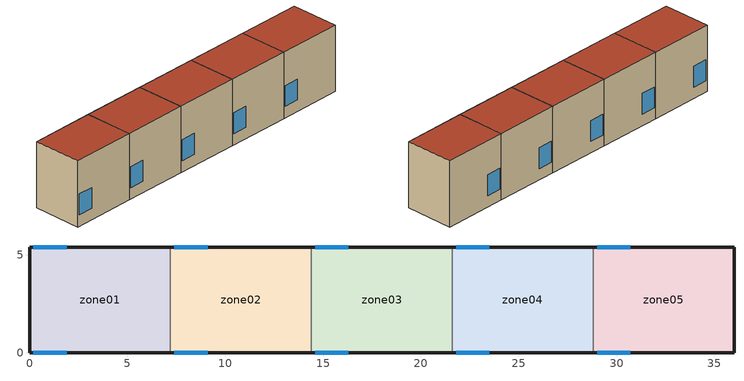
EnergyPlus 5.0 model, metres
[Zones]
zone01
 floor ground (GROUND_FLOOR): 0,0 0,5.4 7.2,5.4 7.2,0 z0
 wall outside (EXT_WALL): 7.2,5.4 0,5.4 0,0 7.2,0 z0:7.3
 wall to zone02 (ADJ_WALL): 7.2,0 7.2,5.4 z0:7.3
 window (EXT_WINDOW1): 0.2,0 1.9,0 / 1.9,5.4 0.2,5.4 z1.25:3.55
 roof outside (EXT_ROOF): 7.2,0 7.2,5.4 0,5.4 0,0 z7.3
zone02
 floor ground (GROUND_FLOOR): 7.2,0 7.2,5.4 14.4,5.4 14.4,0 z0
 wall outside (EXT_WALL): 14.4,5.4 7.2,5.4 / 7.2,0 14.4,0 z0:7.3
 wall to zone03 (ADJ_WALL): 14.4,0 14.4,5.4 z0:7.3
 wall to zone01 (ADJ_WALL): 7.2,5.4 7.2,0 z0:7.3
 window (EXT_WINDOW1): 7.4,0 9.1,0 / 9.1,5.4 7.4,5.4 z1.25:3.55
 roof outside (EXT_ROOF): 14.4,0 14.4,5.4 7.2,5.4 7.2,0 z7.3
zone03
 floor ground (GROUND_FLOOR): 14.4,0 14.4,5.4 21.6,5.4 21.6,0 z0
 wall outside (EXT_WALL): 21.6,5.4 14.4,5.4 / 14.4,0 21.6,0 z0:7.3
 wall to zone04 (ADJ_WALL): 21.6,0 21.6,5.4 z0:7.3
 wall to zone02 (ADJ_WALL): 14.4,5.4 14.4,0 z0:7.3
 window (EXT_WINDOW1): 14.6,0 16.3,0 / 16.3,5.4 14.6,5.4 z1.25:3.55
 roof outside (EXT_ROOF): 21.6,0 21.6,5.4 14.4,5.4 14.4,0 z7.3
zone04
 floor ground (GROUND_FLOOR): 21.6,0 21.6,5.4 28.8,5.4 28.8,0 z0
 wall outside (EXT_WALL): 28.8,5.4 21.6,5.4 / 21.6,0 28.8,0 z0:7.3
 wall to zone05 (ADJ_WALL): 28.8,0 28.8,5.4 z0:7.3
 wall to zone03 (ADJ_WALL): 21.6,5.4 21.6,0 z0:7.3
 window (EXT_WINDOW1): 21.8,0 23.5,0 / 23.5,5.4 21.8,5.4 z1.25:3.55
 roof outside (EXT_ROOF): 28.8,0 28.8,5.4 21.6,5.4 21.6,0 z7.3
zone05
 floor ground (GROUND_FLOOR): 28.8,0 28.8,5.4 36,5.4 36,0 z0
 wall outside (EXT_WALL): 28.8,0 36,0 36,5.4 28.8,5.4 z0:7.3
 wall to zone04 (ADJ_WALL): 28.8,5.4 28.8,0 z0:7.3
 window (EXT_WINDOW1): 29,0 30.7,0 / 30.7,5.4 29,5.4 z1.25:3.55
 roof outside (EXT_ROOF): 36,0 36,5.4 28.8,5.4 28.8,0 z7.3
[Building]
TRNSYS18: North Axis {deg}=0; Terrain=City; Loads Convergence Tolerance Value=0; Temperature Convergence Tolerance Value {deltaC}=0; Solar Distribution=FullInteriorAndExterior; Maximum Number of Warmup Days=0
[Site:Location]
not used: Latitude {deg}=0; Longitude {deg}=0; Time Zone {hr}=0; Elevation {m}=0
[Construction]
GROUND_FLOOR; EXT_WALL; EXT_ROOF; ADJ_WALL; EXT_WINDOW1: 
[WindowProperty:ShadingControl]
ESHADE=0; ISHADE=INPUT 1*MAX_ISHADE : SHADECNTRL=ISHADE_INTERNAL
[SurfaceProperty:OtherSideCoefficients]
BOUNDARY=IDENTICAL; BOUNDARY=INPUT 1*TBOUNDARY; BOUNDARY=INPUT 1*TBOUNDARY_2; BOUNDARY=INPUT 1*TBOUNDARY_3; BOUNDARY=INPUT 1*TGROUND; BOUNDARY=20; BOUNDARY=15
[Zone] Multiplier=1
zone01; zone02; zone03; zone04; zone05
